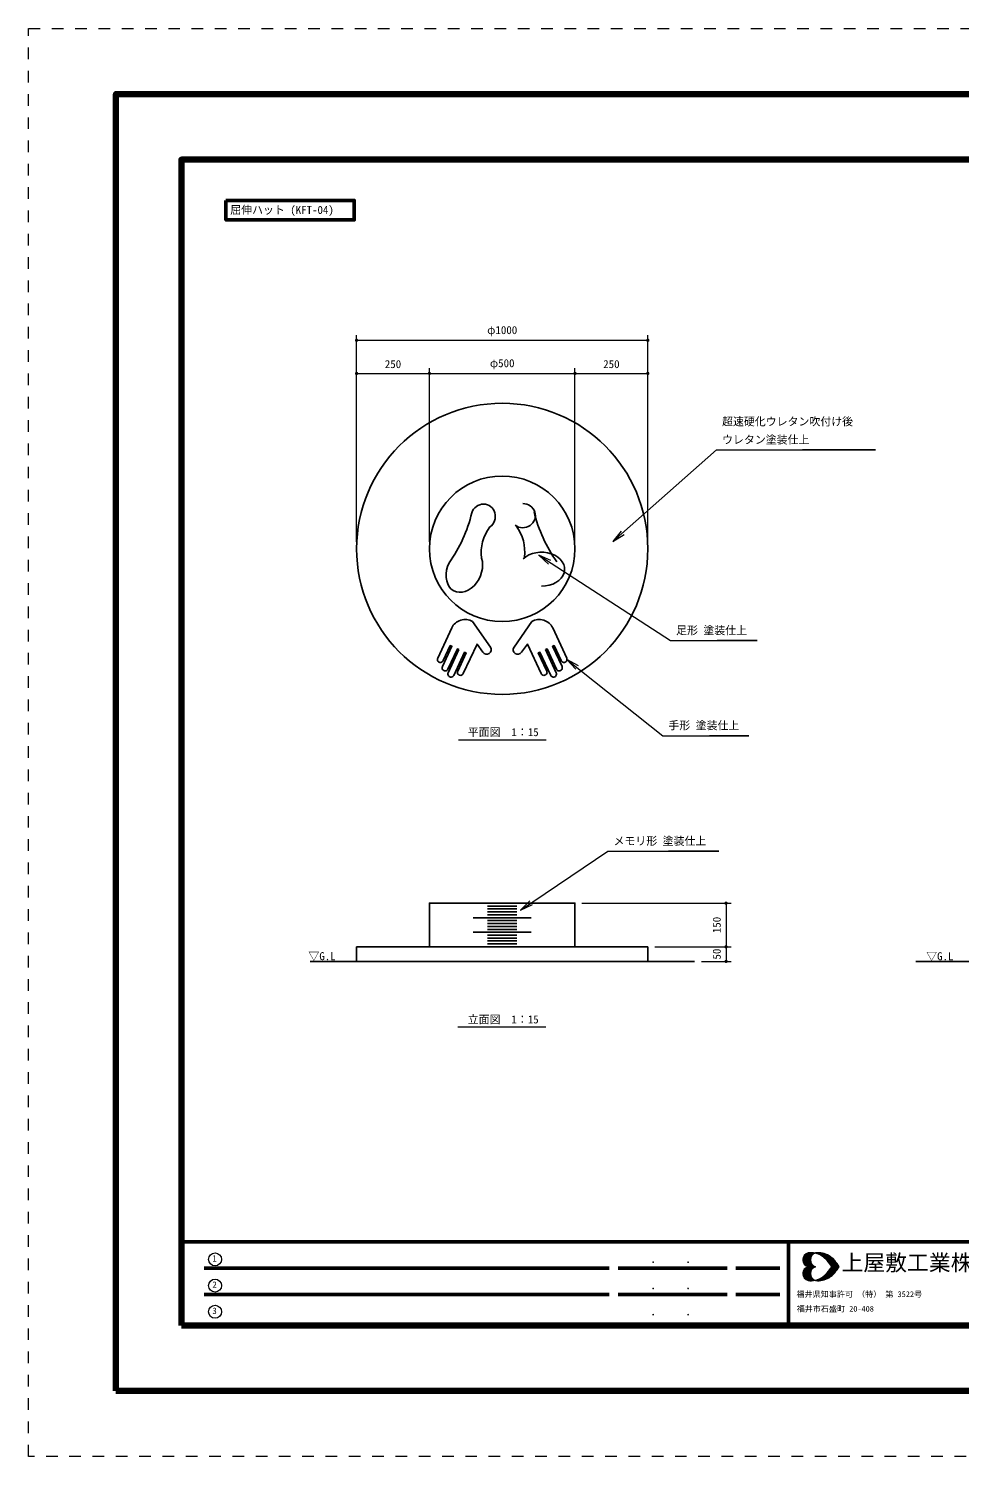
# Model space of a CAD drawing. Units: millimetres at full size, sheet at 1:15. Extents: x -300 to 6600, y -225 to 4680.
# Drawn here: x -300 to 2897, y -225 to 4680 of the extents above; entities that cross this region are included whole.
import ezdxf
from ezdxf.enums import TextEntityAlignment as Align

# ---------------------------------------------------------------- set-up
doc = ezdxf.new("R2010")
doc.units = ezdxf.units.MM
doc.header["$LTSCALE"] = 15
doc.linetypes.add('USER1', pattern=[5.333334, 2.666667, -2.666667])
for name, color, linetype, lineweight in [('D-STR-DIM\u3000寸法線、寸法値', 7, 'Continuous', 13), ('D-STR-HTXT\u3000旗上げ', 7, 'Continuous', 13), ('D-STR\u3000構造物外形線', 1, 'Continuous', 25), ('D-TTL', 2, 'Continuous', 140), ('D-TTL-FRAM', 7, 'Continuous', 50), ('D-TTL-FRAM\u3000タイトル枠、凡例図枠', 2, 'Continuous', 50), ('D-TTL-TXT', 7, 'Continuous', 13), ('V-nasSTD', 3, 'Continuous', 140)]:
    doc.layers.add(name, color=color, linetype=linetype, lineweight=lineweight)
doc.layers.add('D-STR-TXT\u3000文字列', color=7, linetype='Continuous')
doc.styles.add('ＭＳ ゴシック', font='')
doc.styles.get('ＭＳ ゴシック').set_extended_font_data('MS Gothic')

# ---------------------------------------------------------------- blocks, each defined once
blk = doc.blocks.new('filled_dot')
at = {"color": 0, "linetype": 'Continuous', "lineweight": -2, "const_width": 1.25}
blk.add_lwpolyline([(-0.625, 0, 1), (0.625, 0, 1)], format="xyb", close=True, dxfattribs=at)
blk = doc.blocks.new('open_arrow')
at = {"color": 0, "linetype": 'Continuous', "lineweight": -2}
blk.add_lwpolyline([(7.5, 1.25), (0, 0), (7.5, -1.25)], dxfattribs=at)

msp = doc.modelspace()

# ---------------------------------------------------------------- linework, layer by layer
at = {"layer": 'D-STR-DIM\u3000寸法線、寸法値'}
for p, q in [((826.55, 2916.87), (826.55, 3627.13)), ((826.55, 3609.13), (1826.55, 3609.13)), ((1826.55, 2916.87), (1826.55, 3627.13)), ((826.55, 2916.87), (826.55, 3513.33)), ((826.55, 3495.33), (1076.55, 3495.33)), ((1076.55, 2916.87), (1076.55, 3513.33)), ((1076.55, 2916.87), (1076.55, 3513.33)), ((1076.55, 3495.33), (1576.55, 3495.33)), ((1576.55, 2916.87), (1576.55, 3513.33)), ((1576.55, 2916.87), (1576.55, 3513.33)), ((1576.55, 3495.33), (1826.55, 3495.33)), ((1826.55, 2916.87), (1826.55, 3513.33)), ((1600.55, 1675.64), (2113.4, 1675.64)), ((2095.4, 1675.64), (2095.4, 1525.64)), ((1850.55, 1525.64), (2113.4, 1525.64)), ((1850.55, 1525.64), (2113.4, 1525.64)), ((2095.4, 1525.64), (2095.4, 1475.64)), ((2010.55, 1475.64), (2113.4, 1475.64))]:
    msp.add_line(p, q, dxfattribs=at)
at = {"layer": 'D-STR-HTXT\u3000旗上げ'}
for p, q in [((1176.07, 2236.76), (1477.29, 2236.76)), ((1174.69, 1251.22), (1475.9, 1251.22))]:
    msp.add_line(p, q, dxfattribs=at)
for points in [[(1706.89, 2918.32), (2062.33, 3232.29), (2068.33, 3232.29), (2608.35, 3232.29), (2358.15, 3232.29)], [(1451.8, 2871.22), (1904.44, 2577.55), (1910.44, 2577.55), (2202.62, 2577.55), (2064.86, 2577.55)], [(1549.03, 2513.18), (1878.02, 2250.9), (1884.02, 2250.9), (2173.11, 2250.9), (2038.72, 2250.9)], [(1388.83, 1651.87), (1689.56, 1853.91), (1695.56, 1853.91), (2070.21, 1853.91), (1897.39, 1853.91)]]:
    msp.add_lwpolyline(points, dxfattribs=at)
at = {"layer": 'D-STR\u3000構造物外形線'}
for p, q in [((1153.24, 2620.93), (1105.06, 2517.62)), ((1286, 2555.49), (1224.81, 2642.87)), ((1367.11, 2555.49), (1428.3, 2642.87)), ((1499.87, 2620.93), (1548.05, 2517.62)), ((1178.09, 2546.45), (1141.07, 2467.06)), ((1475.02, 2546.45), (1512.04, 2467.06)), ((1226.55, 1625.64), (1426.55, 1625.64)), ((1276.55, 1665.64), (1376.55, 1665.64)), ((1276.55, 1655.64), (1376.55, 1655.64)), ((1276.55, 1645.64), (1376.55, 1645.64)), ((1276.55, 1635.64), (1376.55, 1635.64)), ((1226.55, 1575.64), (1426.55, 1575.64)), ((1276.55, 1615.64), (1376.55, 1615.64)), ((1276.55, 1605.64), (1376.55, 1605.64)), ((1276.55, 1595.64), (1376.55, 1595.64)), ((1276.55, 1585.64), (1376.55, 1585.64)), ((1826.55, 1525.64), (826.55, 1525.64)), ((826.55, 1525.64), (826.55, 1475.64)), ((1276.55, 1565.64), (1376.55, 1565.64)), ((1276.55, 1555.64), (1376.55, 1555.64)), ((1276.55, 1545.64), (1376.55, 1545.64)), ((1276.55, 1535.64), (1376.55, 1535.64)), ((1826.55, 1475.64), (1826.55, 1525.64)), ((666.55, 1475.64), (1986.55, 1475.64)), ((2747.33, 1475.64), (2974.75, 1475.64))]:
    msp.add_line(p, q, dxfattribs=at)
for points in [[(1124.09, 2508.74), (1148.18, 2560.4), (1153.62, 2557.86), (1121.16, 2488.26)], [(1192.69, 2464.18), (1240.03, 2565.7), (1259.95, 2537.25)], [(1460.42, 2464.18), (1413.08, 2565.7), (1393.16, 2537.25)], [(1529.02, 2508.74), (1504.93, 2560.4), (1499.49, 2557.86), (1531.95, 2488.26)], [(1140.2, 2479.39), (1172.65, 2548.99), (1178.09, 2546.45)], [(1160.1, 2458.19), (1197.12, 2537.58), (1202.56, 2535.04), (1173.65, 2473.05)], [(1493.01, 2458.19), (1455.99, 2537.58), (1450.55, 2535.04), (1479.46, 2473.05)], [(1512.91, 2479.39), (1480.46, 2548.99), (1475.02, 2546.45)]]:
    msp.add_lwpolyline(points, dxfattribs=at)
msp.add_lwpolyline([(1076.55, 1525.64), (1576.55, 1525.64), (1576.55, 1675.64), (1076.55, 1675.64)], close=True, dxfattribs=at)
for radius in [500, 250]:
    msp.add_circle((1326.55, 2892.87), radius, dxfattribs=at)
for centre, radius, start, end in [((740.95, 3131.44), 494.74, 324.59036, 346.54051), ((1917.33, 3134.89), 494.74, 193.45949, 215.40964), ((1396.46, 2880.8), 142.12, 142.25217, 187.97563), ((1261.82, 2884.25), 142.12, 352.02437, 37.74783), ((1198.92, 2599.63), 50.4, 59.08241, 155), ((1454.19, 2599.63), 50.4, 25, 120.91759), ((1272.97, 2546.37), 15.9, 215, 35), ((1380.13, 2546.37), 15.9, 145, 325), ((1114.58, 2513.18), 10.5, 155, 335), ((1538.53, 2513.18), 10.5, 205, 25), ((1130.68, 2483.82), 10.5, 155, 335), ((1150.59, 2462.62), 10.5, 155, 335), ((1183.17, 2468.61), 10.5, 155, 335), ((1469.94, 2468.61), 10.5, 205, 25), ((1502.52, 2462.62), 10.5, 205, 25), ((1522.43, 2483.82), 10.5, 205, 25)]:
    msp.add_arc(centre, radius, start, end, dxfattribs=at)
for centre, major_axis, ratio, start_param, end_param in [((1261.27, 3003.21), (13.78, 41.28), 0.948793, 4.0618391, 7.8539816), ((1397.02, 3006.66), (43.52, 0), 0.948793, 4.0618391, 7.8539816), ((1196.61, 2819.25), (-34.22, -71.7), 0.734066, 4.7065823, 8.7740592), ((1461.67, 2822.7), (79.45, 0), 0.734066, 4.7065823, 8.7740592)]:
    msp.add_ellipse(centre, major_axis=major_axis, ratio=ratio, start_param=start_param, end_param=end_param, dxfattribs=at)
at = {"layer": 'D-TTL'}
msp.add_lwpolyline([(0, 0), (6300, 0), (6300, 4455), (0, 4455)], close=True, dxfattribs=at)
at = {"layer": 'D-TTL-FRAM'}
for p, q in [((225, 511.83), (6075, 511.83)), ((2309.42, 511.83), (2309.42, 225)), ((1694.42, 421.83), (302.55, 421.83)), ((2099.42, 421.83), (1724.42, 421.83)), ((2129.42, 421.83), (2279.42, 421.83)), ((1694.42, 331.83), (302.55, 331.83)), ((2099.42, 331.83), (1724.42, 331.83)), ((2129.42, 331.83), (2279.42, 331.83))]:
    msp.add_line(p, q, dxfattribs=at)
at = {"layer": 'D-TTL-FRAM\u3000タイトル枠、凡例図枠'}
msp.add_lwpolyline([(377.97, 4089.5), (818.55, 4089.5), (818.55, 4022.61), (377.97, 4022.61)], close=True, dxfattribs=at)
at = {"layer": 'D-TTL-TXT'}
for p, q in [((2359.05, 450.59), (2383.11, 474.65)), ((2359.05, 450.9), (2383.11, 426.84)), ((2359.36, 447.15), (2386.86, 474.65)), ((2359.36, 454.34), (2379.36, 474.34)), ((2359.36, 454.02), (2386.86, 426.84)), ((2359.36, 446.84), (2379.67, 426.84)), ((2359.98, 444.34), (2390.3, 474.65)), ((2359.98, 456.84), (2390.3, 426.84)), ((2360.61, 441.52), (2393.42, 474.34)), ((2360.61, 442.46), (2375.3, 427.46)), ((2360.92, 459.34), (2374.36, 473.09)), ((2360.92, 459.65), (2393.73, 426.84)), ((2361.86, 439.34), (2396.86, 474.02)), ((2362.17, 461.84), (2397.17, 426.84)), ((2363.11, 464.34), (2386.55, 441.21)), ((2363.11, 436.84), (2387.17, 460.9)), ((2364.67, 434.96), (2385.3, 455.59)), ((2364.98, 466.21), (2384.98, 446.21)), ((2366.23, 433.09), (2384.67, 451.52)), ((2366.55, 468.09), (2384.67, 449.96)), ((2368.11, 431.52), (2384.67, 448.09)), ((2368.42, 469.65), (2384.67, 453.4)), ((2370.3, 429.96), (2385.61, 445.27)), ((2370.61, 470.9), (2385.3, 456.21)), ((2372.48, 428.71), (2386.23, 442.46)), ((2372.8, 472.46), (2386.23, 459.02)), ((2375.3, 473.4), (2387.17, 461.52)), ((2378.11, 474.34), (2388.42, 463.71)), ((2381.23, 474.65), (2389.98, 465.59)), ((2384.67, 474.65), (2391.55, 467.77)), ((2388.11, 474.65), (2393.42, 469.34)), ((2391.86, 474.65), (2395.61, 470.9)), ((2395.61, 474.34), (2397.8, 472.15)), ((2398.73, 472.46), (2399.67, 473.71)), ((2399.98, 473.4), (2400.29, 473.4)), ((2402.48, 473.09), (2404.04, 474.34)), ((2402.79, 474.34), (2404.36, 472.46)), ((2405.29, 472.15), (2407.79, 474.65)), ((2406.23, 474.34), (2409.67, 470.9)), ((2408.11, 471.52), (2411.54, 474.65)), ((2409.67, 474.34), (2414.98, 469.02)), ((2410.92, 470.59), (2414.98, 474.65)), ((2413.11, 474.65), (2422.17, 465.27)), ((2413.42, 469.65), (2418.42, 474.65)), ((2415.92, 468.4), (2421.54, 474.02)), ((2416.54, 474.34), (2464.36, 426.84)), ((2418.11, 467.15), (2424.36, 473.71)), ((2420.29, 474.34), (2467.79, 426.84)), ((2420.61, 466.21), (2427.48, 473.09)), ((2422.79, 464.65), (2430.29, 472.46)), ((2424.36, 473.71), (2471.23, 426.84)), ((2424.67, 463.4), (2433.11, 471.52)), ((2426.86, 461.84), (2435.92, 470.9)), ((2428.73, 473.09), (2474.98, 426.84)), ((2428.73, 460.27), (2438.42, 469.65)), ((2430.92, 458.71), (2440.92, 468.71)), ((2432.79, 457.15), (2443.11, 467.77)), ((2433.73, 471.52), (2478.42, 426.84)), ((2434.67, 455.59), (2445.61, 466.52)), ((2436.23, 453.71), (2447.79, 465.27)), ((2438.11, 452.15), (2449.98, 463.71)), ((2439.04, 469.65), (2481.86, 426.84)), ((2439.98, 450.27), (2451.86, 462.46)), ((2441.54, 448.4), (2454.04, 460.9)), ((2443.42, 446.52), (2455.92, 459.02)), ((2444.98, 444.65), (2457.79, 457.46)), ((2445.92, 466.21), (2480.29, 432.15)), ((2446.54, 442.77), (2459.67, 455.9)), ((2448.11, 440.9), (2461.54, 454.34)), ((2449.67, 439.02), (2463.42, 452.46)), ((2451.23, 436.84), (2465.29, 450.59)), ((2452.79, 434.96), (2466.86, 449.02)), ((2454.04, 432.77), (2468.42, 447.15)), ((2455.61, 430.59), (2470.29, 445.27)), ((2456.86, 428.4), (2471.86, 443.4)), ((2458.73, 426.84), (2473.42, 441.52)), ((2460.29, 455.59), (2468.73, 446.84)), ((2359.05, 402.46), (2383.11, 426.52)), ((2359.05, 402.77), (2383.11, 378.71)), ((2359.36, 399.34), (2386.86, 426.52)), ((2359.36, 406.52), (2379.67, 426.52)), ((2359.36, 406.21), (2386.86, 378.71)), ((2359.36, 399.02), (2379.36, 379.03)), ((2359.98, 396.52), (2390.3, 426.52)), ((2359.98, 409.02), (2390.3, 378.71)), ((2360.61, 410.9), (2375.3, 425.9)), ((2360.61, 411.84), (2393.42, 379.03)), ((2360.92, 393.71), (2393.73, 426.52)), ((2360.92, 394.02), (2374.36, 380.27)), ((2361.86, 414.02), (2396.86, 379.34)), ((2362.17, 391.52), (2397.17, 426.52)), ((2363.11, 416.52), (2387.17, 392.46)), ((2363.11, 389.02), (2386.55, 412.15)), ((2364.67, 418.4), (2385.3, 397.77)), ((2364.98, 387.15), (2384.98, 407.15)), ((2366.23, 420.27), (2384.67, 401.84)), ((2366.55, 385.27), (2384.67, 403.4)), ((2368.11, 421.84), (2384.67, 405.27)), ((2368.42, 383.71), (2384.67, 399.96)), ((2370.3, 423.4), (2385.61, 408.09)), ((2370.61, 382.46), (2385.3, 397.15)), ((2372.48, 424.65), (2386.23, 410.9)), ((2372.8, 380.9), (2386.23, 394.34)), ((2374.98, 427.46), (2387.17, 439.96)), ((2374.98, 425.9), (2387.17, 413.4)), ((2377.48, 426.84), (2388.42, 437.46)), ((2377.48, 426.52), (2388.42, 415.9)), ((2381.23, 426.84), (2389.98, 435.59)), ((2381.23, 426.52), (2389.98, 417.77)), ((2384.67, 426.84), (2391.55, 433.71)), ((2384.67, 426.52), (2391.55, 419.65)), ((2388.11, 426.84), (2393.11, 431.84)), ((2388.11, 426.52), (2393.11, 421.52)), ((2391.55, 426.84), (2395.3, 430.27)), ((2391.55, 426.52), (2395.3, 423.09)), ((2395.3, 426.84), (2397.48, 429.02)), ((2395.3, 426.52), (2397.48, 424.34)), ((2398.73, 426.84), (2399.98, 427.77)), ((2398.73, 426.52), (2399.98, 425.59)), ((2399.67, 427.77), (2400.92, 426.84)), ((2399.67, 425.59), (2400.92, 426.52)), ((2402.17, 426.84), (2402.48, 426.84)), ((2402.17, 426.52), (2402.48, 426.52)), ((2416.54, 379.03), (2464.36, 426.52)), ((2420.29, 379.03), (2467.79, 426.52)), ((2424.36, 379.65), (2471.23, 426.52)), ((2428.73, 380.27), (2474.98, 426.52)), ((2428.73, 393.09), (2438.42, 383.71)), ((2430.92, 394.65), (2440.92, 384.65)), ((2432.79, 396.21), (2443.11, 385.59)), ((2433.73, 381.84), (2478.42, 426.52)), ((2434.67, 397.77), (2445.61, 386.84)), ((2436.23, 399.65), (2447.79, 388.09)), ((2438.11, 401.21), (2449.98, 389.65)), ((2439.04, 383.71), (2481.86, 426.52)), ((2439.98, 403.09), (2451.86, 390.9)), ((2441.54, 404.96), (2454.04, 392.46)), ((2443.42, 406.84), (2455.92, 394.34)), ((2444.98, 408.71), (2457.79, 395.9)), ((2445.92, 387.15), (2480.29, 421.21)), ((2446.54, 410.59), (2459.67, 397.46)), ((2448.11, 412.46), (2461.54, 399.02)), ((2449.67, 414.34), (2463.42, 400.9)), ((2451.23, 416.52), (2465.29, 402.77)), ((2452.79, 434.65), (2460.61, 426.84)), ((2452.79, 418.71), (2460.61, 426.52)), ((2452.79, 418.4), (2466.86, 404.34)), ((2454.04, 420.59), (2468.42, 406.21)), ((2455.61, 422.77), (2470.29, 408.09)), ((2456.86, 424.96), (2471.86, 409.96)), ((2458.73, 426.52), (2473.42, 411.84)), ((2460.29, 397.77), (2468.73, 406.52)), ((2462.17, 426.84), (2474.98, 439.34)), ((2462.17, 426.52), (2474.98, 414.02)), ((2465.92, 426.84), (2476.54, 437.46)), ((2465.92, 426.52), (2476.54, 415.9)), ((2469.36, 426.84), (2478.11, 435.27)), ((2469.36, 426.52), (2478.11, 418.09)), ((2472.79, 426.84), (2479.36, 433.4)), ((2472.79, 426.52), (2479.36, 419.96)), ((2476.23, 426.84), (2480.92, 431.21)), ((2476.23, 426.52), (2480.92, 422.15)), ((2479.98, 426.84), (2482.17, 429.02)), ((2479.98, 426.52), (2482.17, 424.34)), ((2483.42, 426.84), (2483.73, 426.84)), ((2483.42, 426.52), (2483.73, 426.52)), ((2375.3, 379.96), (2387.17, 391.84)), ((2378.11, 379.03), (2388.42, 389.65)), ((2381.23, 378.71), (2389.98, 387.77)), ((2384.67, 378.71), (2391.55, 385.59)), ((2388.11, 378.71), (2393.42, 384.02)), ((2391.86, 378.71), (2395.61, 382.46)), ((2395.61, 379.03), (2397.8, 381.21)), ((2398.73, 380.9), (2399.67, 379.65)), ((2399.98, 379.96), (2400.29, 379.96)), ((2402.48, 380.27), (2404.04, 379.03)), ((2402.79, 379.03), (2404.36, 380.9)), ((2405.29, 381.21), (2407.79, 378.71)), ((2406.23, 379.03), (2409.67, 382.46)), ((2408.11, 381.84), (2411.54, 378.71)), ((2409.67, 379.03), (2414.98, 384.34)), ((2410.92, 382.77), (2414.98, 378.71)), ((2413.11, 378.71), (2422.17, 388.09)), ((2413.42, 383.71), (2418.42, 378.71)), ((2415.92, 384.96), (2421.54, 379.34)), ((2418.11, 386.21), (2424.36, 379.65)), ((2420.61, 387.15), (2427.48, 380.27)), ((2422.79, 388.71), (2430.29, 380.9)), ((2424.67, 389.96), (2433.11, 381.84)), ((2426.86, 391.52), (2435.92, 382.46))]:
    msp.add_line(p, q, dxfattribs=at)
for centre in [(340.49, 451.9), (340.49, 361.9), (340.49, 271.9)]:
    msp.add_circle(centre, 22.21, dxfattribs=at)
for centre, radius, start, end in [((2383.66, 450.52), 24.59, 105.2024, 254.7976), ((2386.78, 404.42), 70.48, 58.71735, 97.79751), ((2409.34, 450.52), 24.59, 105.2024, 254.7976), ((2412.45, 404.42), 70.48, 58.71735, 97.79751), ((2350.5, 362.88), 125.18, 30.69974, 54.3922), ((2376.17, 362.88), 125.18, 30.69974, 54.3922), ((2383.66, 403.06), 24.59, 105.2024, 254.7976), ((2409.34, 403.06), 24.59, 105.2024, 254.7976), ((2350.5, 490.7), 125.18, 305.6078, 329.30026), ((2376.17, 490.7), 125.18, 305.6078, 329.30026), ((2386.78, 449.16), 70.48, 262.20249, 301.28265), ((2412.45, 449.16), 70.48, 262.20249, 301.28265)]:
    msp.add_arc(centre, radius, start, end, dxfattribs=at)
at = {"layer": 'V-nasSTD', "color": 5, "linetype": 'USER1', "lineweight": 13}
msp.add_lwpolyline([(-300, -225), (-300, 4680), (6600, 4680), (6600, -225)], close=True, dxfattribs=at)
at = {"layer": 'V-nasSTD'}
msp.add_lwpolyline([(225, 225), (225, 4230), (6075, 4230), (6075, 225)], close=True, dxfattribs=at)

# ---------------------------------------------------------------- block references
at = {"layer": 'D-STR-DIM\u3000寸法線、寸法値', "xscale": 4.5, "yscale": 4.5}
for p in [(826.55, 3609.13), (826.55, 3495.33), (1076.55, 3495.33), (1576.55, 3495.33)]:
    msp.add_blockref('filled_dot', p, dxfattribs=at)
for p, rotation in [((1826.55, 3609.13), 180), ((1076.55, 3495.33), 180), ((1576.55, 3495.33), 180), ((1826.55, 3495.33), 180), ((2095.4, 1675.64), 270), ((2095.4, 1525.64), 90), ((2095.4, 1525.64), 270), ((2095.4, 1475.64), 90)]:
    msp.add_blockref('filled_dot', p, dxfattribs=dict(at, rotation=rotation))
at = {"layer": 'D-STR-HTXT\u3000旗上げ', "xscale": 6, "yscale": 6}
for p, rotation in [((1706.89, 2918.32), 41.5), ((1451.8, 2871.22), 327), ((1549.03, 2513.18), 321.4), ((1388.83, 1651.87), 33.9)]:
    msp.add_blockref('open_arrow', p, dxfattribs=dict(at, rotation=rotation))

# ---------------------------------------------------------------- texts
at = {"layer": 'D-STR-DIM\u3000寸法線、寸法値', "style": 'ＭＳ ゴシック'}
for s, p in [('φ1000', (1326.55, 3644.24)), ('250', (951.55, 3527.39)), ('φ500', (1326.55, 3530.44)), ('250', (1701.55, 3527.39))]:
    msp.add_text(s, height=27.49, dxfattribs=at).set_placement(p, align=Align.MIDDLE_CENTER)
for s, p in [('150', (2063.33, 1600.64)), ('50', (2063.33, 1500.64))]:
    msp.add_text(s, height=27.49, rotation=90, dxfattribs=at).set_placement(p, align=Align.MIDDLE_CENTER)
at = {"layer": 'D-STR-HTXT\u3000旗上げ', "style": 'ＭＳ ゴシック'}
msp.add_text('屈伸ハット (KFT-04)', height=27.49, dxfattribs=at).set_placement((392.57, 4056.97), align=Align.MIDDLE_LEFT)
for s, p in [('超速硬化ウレタン吹付け後', (2081.64, 3308.11)), ('ウレタン塗装仕上', (2081.64, 3245.61)), ('足形 塗装仕上', (1923.75, 2590.87)), ('手形 塗装仕上', (1897.33, 2264.22)), ('メモリ形 塗装仕上', (1708.88, 1867.23))]:
    msp.add_text(s, height=27.49, dxfattribs=at).set_placement(p, align=Align.BOTTOM_LEFT)
for s, p in [('平面図\u30001：15', (1330.05, 2263.01)), ('立面図\u30001：15', (1330.05, 1276.28))]:
    msp.add_text(s, height=27.49, dxfattribs=at).set_placement(p, align=Align.MIDDLE_CENTER)
at = {"layer": 'D-STR-TXT\u3000文字列', "style": 'ＭＳ ゴシック'}
for p in [(707.78, 1493.52), (2829.41, 1493.22)]:
    msp.add_text('▽G.L', height=27.49, dxfattribs=at).set_placement(p, align=Align.MIDDLE_CENTER)
at = {"layer": 'D-TTL-FRAM', "style": 'ＭＳ ゴシック'}
for p in [(1833.75, 429.63), (1953.75, 429.63), (1833.75, 339.63), (1953.75, 339.63), (1833.75, 249.63), (1953.75, 249.63)]:
    msp.add_text('.', height=32.99, dxfattribs=at).set_placement(p, align=Align.BOTTOM_LEFT)
at = {"layer": 'D-TTL-TXT', "style": 'ＭＳ ゴシック'}
for s, height, p in [('1', 21.99, (331.33, 437.64)), ('上屋敷工業株式会社', 54.99, (2491.7, 396.61)), ('2', 21.99, (331.33, 347.64)), ('福井県知事許可 （特） 第 3522号', 19.79, (2337.22, 316.48)), ('福井市石盛町 20-408', 19.79, (2337.77, 266.11)), ('3', 21.99, (331.33, 257.64))]:
    msp.add_text(s, height=height, dxfattribs=at).set_placement(p, align=Align.BOTTOM_LEFT)

doc.saveas('drawing.dxf')
